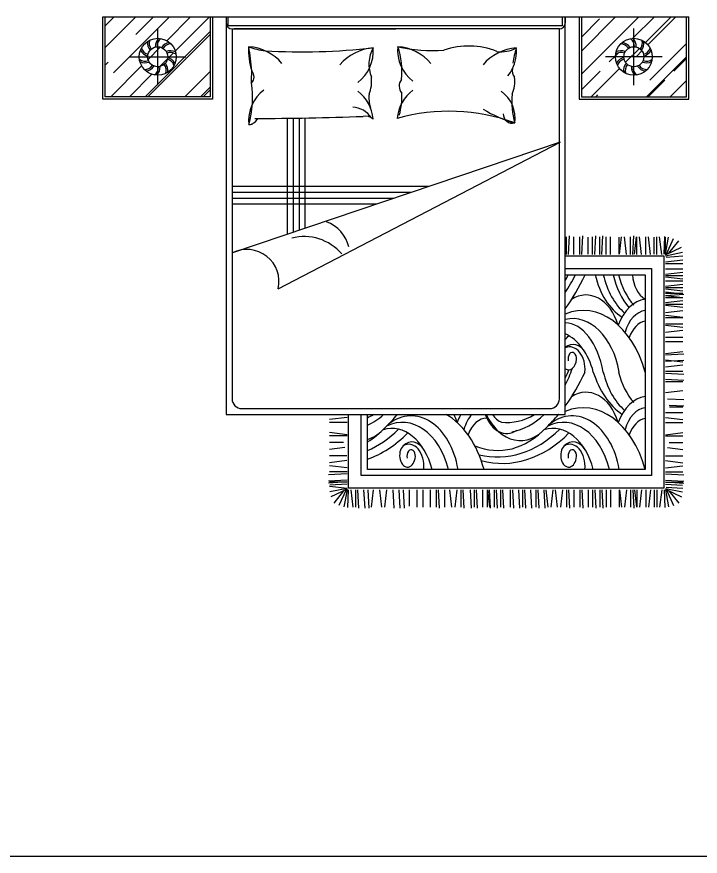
# Model space of a CAD drawing. Header units: millimetres. Extents: x 1787 to 68324, y 1435 to 30835.
# Drawn here: x 16845 to 20333, y 12876 to 17161 of the extents above; entities that cross this region are included whole.
import ezdxf

# ---------------------------------------------------------------- set-up
doc = ezdxf.new("R2010")
doc.units = ezdxf.units.MM
doc.layers.add('www.cad-blocks.net', color=7, linetype='Continuous')

# ---------------------------------------------------------------- blocks, each defined once
blk = doc.blocks.new('A$C64B41DC1')
for p, q in [((0, 2.5079), (2.9903, 2.5079)), ((0, 2.0879), (0, 2.5079)), ((0.012, 2.4618), (0.0581, 2.5079)), ((0.012, 2.3515), (0.1684, 2.5079)), ((0.012, 2.0999), (0.012, 2.5079)), ((0.0543, 2.2213), (0.3409, 2.5079)), ((0.1689, 2.4179), (0.2589, 2.5079)), ((0.3265, 2.386), (0.4484, 2.5079)), ((0.3699, 2.3332), (0.5445, 2.5079)), ((0.548, 2.5079), (0.548, 2.0999)), ((0.56, 2.5079), (0.56, 2.0879)), ((0.6301, 2.5079), (0.6301, 0.4779)), ((0.6401, 2.461), (0.6401, 2.5079)), ((0.6401, 2.5079), (2.344, 2.5079)), ((2.344, 2.5079), (2.3601, 2.5079)), ((2.344, 2.5079), (2.344, 2.461)), ((2.3601, 2.5079), (2.3601, 2.4761)), ((2.3601, 0.4779), (2.3601, 2.5079)), ((2.4303, 2.5079), (2.4303, 2.0879)), ((2.4423, 2.5079), (2.4423, 2.0999)), ((2.4423, 2.3333), (2.6169, 2.5079)), ((2.4423, 2.2145), (2.7357, 2.5079)), ((2.4423, 2.404), (2.5354, 2.4971)), ((2.705, 2.398), (2.8149, 2.5079)), ((2.7691, 2.3772), (2.8998, 2.5079)), ((2.7819, 2.3646), (2.9252, 2.5079)), ((2.9783, 2.0999), (2.9783, 2.5079)), ((2.9903, 2.0879), (2.9903, 2.5079)), ((0.2804, 2.1597), (0.2804, 2.4481)), ((2.344, 2.461), (0.6401, 2.461)), ((0.6601, 2.4461), (1.4951, 2.4461)), ((0.6601, 2.4461), (0.6601, 0.5579)), ((1.4951, 2.4461), (0.6697, 2.4461)), ((2.3301, 2.4461), (1.4951, 2.4461)), ((2.3301, 0.5579), (2.3301, 2.4461)), ((2.7099, 2.1597), (2.7099, 2.4481)), ((0.2157, 2.0999), (0.548, 2.4322)), ((0.2299, 2.0999), (0.548, 2.418)), ((2.7914, 2.1846), (2.9783, 2.3715)), ((0.2311, 2.2906), (0.2937, 2.3532)), ((0.3405, 2.3039), (0.3605, 2.3238)), ((2.6158, 2.3088), (2.6313, 2.3243)), ((2.6674, 2.2756), (2.7382, 2.3464)), ((2.7249, 2.3076), (2.7512, 2.3339)), ((0.012, 2.261), (0.0275, 2.2765)), ((0.1362, 2.3039), (0.4246, 2.3039)), ((0.2905, 2.2539), (0.3304, 2.2938)), ((2.8541, 2.3039), (2.5657, 2.3039)), ((2.5849, 2.2779), (2.6158, 2.3088)), ((2.7746, 2.0999), (2.9783, 2.3036)), ((2.9144, 2.2312), (2.9783, 2.2951)), ((0.0404, 2.0999), (0.1982, 2.2578)), ((0.4194, 2.0999), (0.548, 2.2285)), ((2.4423, 2.1353), (2.5382, 2.2312)), ((2.4918, 2.0999), (2.6366, 2.2447)), ((0.1365, 2.0999), (0.251, 2.2144)), ((0.4986, 2.0999), (0.548, 2.1493)), ((2.7831, 2.0999), (2.8678, 2.1846)), ((2.8962, 2.0999), (2.9783, 2.182)), ((0.548, 2.0999), (0.012, 2.0999)), ((0.5127, 2.0999), (0.548, 2.1352)), ((2.4423, 2.0999), (2.9783, 2.0999)), ((2.5172, 2.0999), (2.5269, 2.1096)), ((0.56, 2.0879), (0, 2.0879)), ((2.4303, 2.0879), (2.9903, 2.0879)), ((0.9415, 1.9902), (0.9415, 1.3975)), ((0.9715, 1.9906), (0.9715, 1.4076)), ((1.0015, 1.991), (1.0015, 1.4177)), ((1.0315, 1.9916), (1.0315, 1.4279)), ((2.3349, 1.8678), (0.6613, 1.3029)), ((0.8956, 1.1191), (2.3349, 1.8678)), ((1.6636, 1.6412), (0.6601, 1.6412)), ((1.5748, 1.6112), (0.6601, 1.6112)), ((2.3665, 1.295), (2.3665, 1.3839)), ((2.377, 1.295), (2.3822, 1.3891)), ((2.4032, 1.295), (2.4032, 1.3839)), ((2.4346, 1.295), (2.4346, 1.3839)), ((2.4451, 1.295), (2.4503, 1.3891)), ((2.4774, 1.2957), (2.4774, 1.3837)), ((2.5, 1.295), (2.5, 1.3839)), ((2.5105, 1.295), (2.5157, 1.3891)), ((2.5367, 1.295), (2.5367, 1.3839)), ((2.5471, 1.295), (2.5524, 1.3891)), ((2.5681, 1.295), (2.5681, 1.3839)), ((2.5918, 1.295), (2.5918, 1.3839)), ((2.6346, 1.2957), (2.6346, 1.3837)), ((2.6362, 1.2957), (2.6467, 1.3839)), ((2.6729, 1.295), (2.6624, 1.3839)), ((2.6938, 1.295), (2.6938, 1.3839)), ((2.7043, 1.295), (2.7095, 1.3891)), ((2.7127, 1.2957), (2.7232, 1.3839)), ((2.7253, 1.295), (2.7253, 1.3839)), ((2.7494, 1.295), (2.7389, 1.3839)), ((2.7718, 1.295), (2.7718, 1.3839)), ((2.7959, 1.295), (2.7854, 1.3839)), ((2.8146, 1.2957), (2.8146, 1.3837)), ((2.8146, 1.2957), (2.8146, 1.3837)), ((2.8282, 1.295), (2.8282, 1.3839)), ((2.8282, 1.295), (2.8282, 1.3839)), ((2.8523, 1.295), (2.8418, 1.3839)), ((2.8523, 1.295), (2.8418, 1.3839)), ((2.8653, 1.2966), (2.8688, 1.3861)), ((2.8711, 1.2957), (2.8711, 1.3837)), ((2.8711, 1.2957), (2.8875, 1.3822)), ((2.8765, 1.2958), (2.9132, 1.3758)), ((2.8713, 1.2927), (2.954, 1.3315)), ((2.8893, 1.3011), (2.9394, 1.3636)), ((2.3601, 1.2873), (2.8639, 1.2873)), ((2.8639, 1.2873), (2.8639, 0.1018)), ((2.8717, 1.2884), (2.9588, 1.3058)), ((2.8744, 1.2817), (2.9603, 1.2869)), ((2.8716, 1.2565), (2.9605, 1.2669)), ((2.8723, 1.2489), (2.9603, 1.2489)), ((2.3601, 1.2233), (2.7999, 1.2233)), ((2.7999, 1.2233), (2.7999, 0.1658)), ((2.8716, 1.2212), (2.9605, 1.2212)), ((2.8716, 1.1947), (2.9605, 1.2052)), ((2.3601, 1.1913), (2.7679, 1.1912)), ((2.7679, 1.1912), (2.7679, 0.1978)), ((2.8716, 1.181), (2.9605, 1.1705)), ((2.8716, 1.1595), (2.9605, 1.1595)), ((2.8723, 1.1872), (2.9603, 1.1872)), ((2.8716, 1.133), (2.9605, 1.1435)), ((2.8716, 1.1193), (2.9605, 1.1088)), ((2.8723, 1.1255), (2.9603, 1.1255)), ((2.8716, 1.1035), (2.9605, 1.093)), ((2.8716, 1.0965), (2.9605, 1.0965)), ((2.8716, 1.086), (2.9657, 1.0913)), ((2.8716, 1.0756), (2.9605, 1.0756)), ((2.8723, 1.0858), (2.9605, 1.0753)), ((2.8716, 1.0491), (2.9605, 1.0596)), ((2.8716, 1.0354), (2.9605, 1.0249)), ((2.8723, 1.0416), (2.9603, 1.0416)), ((2.8723, 0.9987), (2.9605, 1.0092)), ((2.8723, 0.985), (2.9605, 0.9745)), ((2.8723, 0.9735), (2.9603, 0.9735)), ((2.8716, 0.9346), (2.9605, 0.9241)), ((2.8723, 0.9408), (2.9603, 0.9408)), ((2.8723, 0.8979), (2.9605, 0.9084)), ((2.8723, 0.8726), (2.9603, 0.8726)), ((2.8723, 0.8505), (2.9603, 0.8505)), ((2.8716, 0.7885), (2.9605, 0.799)), ((2.8716, 0.7818), (2.9657, 0.787)), ((2.8716, 0.7503), (2.9657, 0.7556)), ((2.8716, 0.7204), (2.9605, 0.7309)), ((2.8723, 0.7571), (2.9605, 0.7466)), ((2.8716, 0.6995), (2.9605, 0.6995)), ((2.8716, 0.689), (2.9657, 0.6838)), ((2.8716, 0.6576), (2.9657, 0.6523)), ((2.8716, 0.6471), (2.9605, 0.6471)), ((2.8716, 0.5903), (2.9605, 0.6007)), ((2.882, 0.5582), (2.9657, 0.5536)), ((2.8909, 0.5263), (2.9657, 0.5222)), ((2.8928, 0.5169), (2.9605, 0.5169)), ((0.6301, 0.4779), (2.3601, 0.4779)), ((0.7101, 0.5079), (2.2801, 0.5079)), ((1.2542, 0.1018), (1.2542, 0.4779)), ((1.3182, 0.1658), (1.3182, 0.4779)), ((1.3502, 0.1978), (1.3502, 0.4779)), ((2.8716, 0.4877), (2.9603, 0.4877)), ((1.2465, 0.4625), (1.1576, 0.452)), ((1.2465, 0.4365), (1.1577, 0.4365)), ((2.8716, 0.4625), (2.9605, 0.452)), ((2.8716, 0.4365), (2.9603, 0.4365)), ((1.2465, 0.3746), (1.1576, 0.3851)), ((1.2465, 0.3684), (1.1577, 0.3684)), ((2.8716, 0.3746), (2.9605, 0.3851)), ((2.8716, 0.3684), (2.9603, 0.3684)), ((1.2355, 0.3092), (1.1576, 0.3)), ((1.2285, 0.3357), (1.1577, 0.3357)), ((2.8826, 0.3092), (2.9605, 0.3)), ((2.8896, 0.3357), (2.9603, 0.3357)), ((1.2457, 0.2676), (1.1577, 0.2676)), ((2.8723, 0.2676), (2.9603, 0.2676)), ((1.2457, 0.2423), (1.1576, 0.2319)), ((1.2465, 0.2057), (1.1576, 0.2161)), ((2.8716, 0.2057), (2.9605, 0.2161)), ((2.8723, 0.2423), (2.9605, 0.2319)), ((1.2465, 0.1742), (1.1524, 0.169)), ((1.2465, 0.1847), (1.1576, 0.1847)), ((2.7679, 0.1978), (1.3502, 0.1978)), ((2.8716, 0.1847), (2.9605, 0.1847)), ((2.8716, 0.1742), (2.9657, 0.169)), ((1.2465, 0.1428), (1.1524, 0.1376)), ((1.2465, 0.1334), (1.1524, 0.1281)), ((1.2465, 0.1323), (1.1576, 0.1323)), ((1.2465, 0.1323), (1.1576, 0.1323)), ((2.7999, 0.1658), (1.3182, 0.1658)), ((2.8716, 0.1428), (2.9657, 0.1376)), ((2.8716, 0.1334), (2.9657, 0.1281)), ((2.8716, 0.1323), (2.9605, 0.1323)), ((1.2465, 0.1), (1.1576, 0.1105)), ((1.2465, 0.1229), (1.1588, 0.1168)), ((1.2464, 0.1007), (1.1592, 0.0833)), ((1.2468, 0.0964), (1.1641, 0.0576)), ((1.2288, 0.088), (1.1787, 0.0255)), ((1.2415, 0.0933), (1.2049, 0.0133)), ((1.247, 0.0934), (1.2306, 0.0069)), ((1.2527, 0.0925), (1.2493, 0.003)), ((2.8639, 0.1018), (1.2542, 0.1018)), ((1.2658, 0.0941), (1.2762, 0.0052)), ((1.2899, 0.0941), (1.2899, 0.0052)), ((1.2999, 0.0941), (1.3051, 0)), ((1.3313, 0.0941), (1.3365, 0)), ((1.3523, 0.0941), (1.3575, 0)), ((1.3804, 0.0941), (1.3699, 0.0052)), ((1.4119, 0.0934), (1.4223, 0.0052)), ((1.4485, 0.0941), (1.438, 0.0052)), ((1.48, 0.0941), (1.4852, 0)), ((1.5114, 0.0941), (1.5166, 0)), ((1.5323, 0.0941), (1.5376, 0)), ((1.5638, 0.0941), (1.5638, 0.0105)), ((1.6021, 0.0941), (1.6021, 0.0052)), ((1.6336, 0.0941), (1.6336, 0.0052)), ((1.6702, 0.0941), (1.6702, 0.0052)), ((1.7017, 0.0941), (1.7017, 0.0052)), ((1.7122, 0.0941), (1.7174, 0)), ((1.7445, 0.0934), (1.7445, 0.0054)), ((1.7698, 0.0934), (1.7803, 0.0052)), ((1.8065, 0.0941), (1.796, 0.0052)), ((1.8274, 0.0941), (1.8274, 0.0052)), ((1.8379, 0.0941), (1.8431, 0)), ((1.8746, 0.0941), (1.8798, 0)), ((1.8955, 0.0941), (1.8955, 0.0052)), ((1.906, 0.0941), (1.9113, 0)), ((1.9384, 0.0934), (1.9384, 0.0054)), ((1.9609, 0.0941), (1.9609, 0.0052)), ((1.9636, 0.0934), (1.9741, 0.0052)), ((1.9714, 0.0941), (1.9766, 0)), ((1.9976, 0.0941), (1.9976, 0.0052)), ((2.0081, 0.0941), (2.0133, 0)), ((2.029, 0.0941), (2.029, 0.0052)), ((2.0395, 0.0941), (2.0447, 0)), ((2.0797, 0.0941), (2.0797, 0.0052)), ((2.0902, 0.0941), (2.0954, 0)), ((2.1216, 0.0941), (2.1269, 0)), ((2.1412, 0.0941), (2.1412, 0.0052)), ((2.1517, 0.0941), (2.1569, 0)), ((2.1831, 0.0941), (2.1884, 0)), ((2.2093, 0.0941), (2.2093, 0.0052)), ((2.2198, 0.0941), (2.225, 0)), ((2.2512, 0.0941), (2.2565, 0)), ((2.2603, 0.0934), (2.2707, 0.0052)), ((2.2969, 0.0941), (2.2864, 0.0052)), ((2.3089, 0.0934), (2.3193, 0.0052)), ((2.3455, 0.0941), (2.3351, 0.0052)), ((2.3665, 0.0941), (2.3665, 0.0052)), ((2.377, 0.0941), (2.3822, 0)), ((2.4032, 0.0941), (2.4032, 0.0052)), ((2.4346, 0.0941), (2.4346, 0.0052)), ((2.4451, 0.0941), (2.4503, 0)), ((2.4774, 0.0934), (2.4774, 0.0054)), ((2.5, 0.0941), (2.5, 0.0052)), ((2.5105, 0.0941), (2.5157, 0)), ((2.5367, 0.0941), (2.5367, 0.0052)), ((2.5471, 0.0941), (2.5524, 0)), ((2.5681, 0.0941), (2.5681, 0.0052)), ((2.5918, 0.0941), (2.5918, 0.0052)), ((2.6346, 0.0934), (2.6346, 0.0054)), ((2.6362, 0.0934), (2.6467, 0.0052)), ((2.6729, 0.0941), (2.6624, 0.0052)), ((2.6938, 0.0941), (2.6938, 0.0052)), ((2.7043, 0.0941), (2.7095, 0)), ((2.7127, 0.0934), (2.7232, 0.0052)), ((2.7253, 0.0941), (2.7253, 0.0052)), ((2.7494, 0.0941), (2.7389, 0.0052)), ((2.7718, 0.0941), (2.7718, 0.0052)), ((2.7959, 0.0941), (2.7854, 0.0052)), ((2.8146, 0.0934), (2.8146, 0.0054)), ((2.8282, 0.0941), (2.8282, 0.0052)), ((2.8523, 0.0941), (2.8418, 0.0052)), ((2.8653, 0.0925), (2.8688, 0.003)), ((2.8711, 0.0934), (2.8875, 0.0069)), ((2.8713, 0.0964), (2.954, 0.0576)), ((2.8716, 0.1229), (2.9593, 0.1168)), ((2.8717, 0.1007), (2.9588, 0.0833)), ((2.8744, 0.1074), (2.9603, 0.1022)), ((2.8765, 0.0933), (2.9132, 0.0133)), ((2.8893, 0.088), (2.9394, 0.0255))]:
    blk.add_line(p, q)
at = {"ltscale": 10}
for p, q in [((1.4859, 1.5812), (0.6601, 1.5812)), ((1.397, 1.5512), (0.6601, 1.5512))]:
    blk.add_line(p, q, dxfattribs=at)
for centre, radius in [((0.2804, 2.3039), 0.0942), ((2.7099, 2.3039), 0.0942), ((0.2804, 2.3039), 0.051), ((2.7099, 2.3039), 0.051)]:
    blk.add_circle(centre, radius)
for centre, radius, start, end in [((0.6601, 2.4761), 0.03, 180, 270), ((2.3301, 2.4761), 0.03, 270, 0), ((0.2887, 2.3745), 0.0605, 172.17, 218.4897), ((0.2828, 2.3731), 0.0462, 160.3002, 220.538), ((0.3286, 2.3561), 0.0605, 136.17, 182.4897), ((0.3231, 2.3585), 0.0462, 124.3002, 184.538), ((0.3501, 2.3178), 0.0605, 100.17, 146.4897), ((0.347, 2.323), 0.0462, 88.3002, 148.538), ((1.8674, 1.9709), 0.3878, 68.2026, 108.9817), ((2.6433, 2.323), 0.0462, 31.462, 91.6998), ((2.6402, 2.3178), 0.0605, 33.5103, 79.83), ((2.6672, 2.3585), 0.0462, 355.462, 55.6998), ((2.6617, 2.3561), 0.0605, 357.5103, 43.83), ((2.7075, 2.3731), 0.0462, 319.462, 19.6998), ((2.7016, 2.3745), 0.0605, 321.5103, 7.83), ((0.2457, 2.3659), 0.0605, 208.17, 254.4897), ((0.2417, 2.3614), 0.0462, 196.3002, 256.538), ((0.3449, 2.2742), 0.0605, 64.17, 110.4897), ((0.3455, 2.2802), 0.0462, 52.3002, 112.538), ((1.0526, 2.3302), 0.3085, 175.3048, 198.6942), ((-0.8702, 2.0941), 1.6364, 4.8098, 9.1892), ((0.8579, 2.6278), 0.2948, 247.5179, 264.267), ((0.728, 2.111), 0.245, 40.4189, 85.9871), ((1.0164, 5.7096), 3.3803, 266.8134, 276.1602), ((1.3963, 2.1044), 0.245, 94.0129, 139.5811), ((1.1858, 2.3288), 0.1943, 306.5711, 5.89), ((1.5348, 2.2652), 0.1767, 151.7736, 201.6983), ((1.6986, 2.3355), 0.1943, 174.11, 233.4289), ((1.1481, 2.2311), 0.3783, 353.4947, 19.1867), ((1.6871, 3.192), 0.8561, 257.7438, 273.6284), ((1.4882, 2.111), 0.245, 40.4189, 85.9871), ((2.1269, 2.1044), 0.245, 94.0129, 139.5811), ((2.0342, 2.4856), 0.1563, 261.5958, 298.9092), ((1.9165, 2.3288), 0.1943, 333.7371, 5.89), ((2.6058, 2.2028), 0.517, 163.6046, 172.3273), ((2.6448, 2.2802), 0.0462, 67.462, 127.6998), ((2.6454, 2.2742), 0.0605, 69.5103, 115.83), ((2.7486, 2.3614), 0.0462, 283.462, 343.6998), ((2.7446, 2.3659), 0.0605, 285.5103, 331.83), ((0.2153, 2.3276), 0.0462, 232.3002, 292.538), ((0.2158, 2.3336), 0.0605, 244.17, 290.4897), ((0.272, 2.2333), 0.0605, 352.17, 38.4897), ((0.3191, 2.2464), 0.0462, 16.3002, 76.538), ((0.3151, 2.2419), 0.0605, 28.17, 74.4897), ((2.6752, 2.2419), 0.0605, 105.5103, 151.83), ((2.6712, 2.2464), 0.0462, 103.462, 163.6998), ((2.7182, 2.2333), 0.0605, 141.5103, 187.83), ((2.7744, 2.3336), 0.0605, 249.5103, 295.83), ((2.775, 2.3276), 0.0462, 247.462, 307.6998), ((0.2138, 2.2848), 0.0462, 268.3002, 328.538), ((0.2107, 2.29), 0.0605, 280.17, 326.4897), ((0.2377, 2.2493), 0.0462, 304.3002, 4.538), ((0.2322, 2.2517), 0.0605, 316.17, 2.4897), ((0.2779, 2.2347), 0.0462, 340.3002, 40.538), ((0.7274, 2.2013), 0.0446, 314.4736, 42.1713), ((-1.6008, 2.277), 2.3618, 357.3905, 358.8876), ((1.9165, 2.3288), 0.1943, 320.9404, 333.7371), ((2.1347, 2.2313), 0.0459, 165.3506, 223.2684), ((2.7123, 2.2347), 0.0462, 139.462, 199.6998), ((2.7581, 2.2517), 0.0605, 177.5103, 223.83), ((2.7526, 2.2493), 0.0462, 175.462, 235.6998), ((2.7796, 2.29), 0.0605, 213.5103, 259.83), ((2.7765, 2.2848), 0.0462, 211.462, 271.6998), ((1.204, 2.1778), 0.1681, 337.017, 7.5368), ((1.5671, 2.1546), 0.0547, 142.0833, 220.902), ((1.9346, 2.1778), 0.1681, 337.017, 7.5368), ((0.2688, 2.0945), 0.4956, 344.0243, 8.7071), ((0.9385, 1.978), 0.1943, 126.5711, 185.89), ((1.1858, 1.9714), 0.1943, 4.3181, 53.4289), ((1.5415, 2.0969), 0.1834, 175.2233, 196.23), ((1.7059, 1.9714), 0.204, 127.1197, 175.09), ((1.1965, 2.0983), 0.3299, 343.7954, 3.5554), ((1.9394, 1.991), 0.1651, 351.2621, 55.7572), ((2.4617, 2.0719), 0.3745, 173.8296, 196.4356), ((1.2687, 1.9248), 0.1223, 33.628, 86.4744), ((1.7676, 1.0629), 0.9631, 69.6507, 105.9631), ((2.2748, 2.5795), 0.6373, 238.3499, 254.3137), ((0.7417, 2.0149), 0.057, 273.4709, 328.5412), ((0.7246, 18.8439), 16.8552, 270.17399, 272.05214), ((1.3401, 1.9404), 0.0603, 49.0991, 101.3702), ((2.0911, 2.0123), 0.0478, 179.7727, 283.8018), ((0.728, 2.2025), 0.245, 274.0129, 278.3417), ((1.0747, 1.2871), 0.1871, 14.1863, 69.1212), ((1.0274, 1.1334), 0.2527, 40.629, 104.3712), ((0.7347, 1.1553), 0.1649, 347.3109, 116.4454), ((0.7101, 0.5579), 0.05, 180, 270), ((2.2801, 0.5579), 0.05, 270, 0)]:
    blk.add_arc(centre, radius, start, end)
for centre, major_axis, ratio, start_param, end_param in [((1.9938, 1.6262), (0, -0.7531), 0.68, 0.797284, 0.954936), ((2.0643, 1.466), (0, -0.5322), 0.68, 7.239912, 7.311536), ((1.9052, 1.7397), (0, -0.9842), 0.68, 0.74745, 0.979724), ((2.7455, 1.3081), (0, 0.3614), 0.68, 1.900046, 2.742661), ((2.7868, 1.3081), (0, 0.3614), 0.68, 1.900046, 2.614747), ((2.8372, 1.3081), (0, 0.3614), 0.68, 1.900046, 2.479658), ((2.8607, 1.3211), (0, 0.3614), 0.68, 1.938265, 2.479658), ((2.8057, 1.2079), (0, -0.1524), 0.68, 4.821745, 5.895886), ((2.4665, 0.8216), (0, -0.2664), 0.68, 2.006169, 3.565187), ((2.4513, 0.5069), (0, 0.502), 0.68, 5.095327, 6.553458), ((2.7862, 0.8069), (0, -0.2615), 0.68, 3.244645, 4.205018), ((2.396, 0.6032), (0, 0.3641), 0.68, -1.3172, 0.145284), ((2.7784, 0.8289), (0, -0.1802), 0.68, 3.227058, 4.318474), ((2.3507, 0.5642), (0.0073, 0.3819), 0.56205, -1.21172, -0.009991), ((2.7821, 0.7971), (0, -0.1589), 0.68, 3.272942, 4.229533), ((2.2964, 0.5771), (0, -0.3263), 0.68, 1.938944, 2.850232), ((2.0403, 1.6015), (0, -0.8763), 0.68, 6.849801, 6.887077), ((2.4005, 0.7132), (0, -0.1214), 0.68, 2.284368, 3.652258), ((2.3834, 0.7081), (0, 0.1147), 0.68, 4.593909, 6.585576), ((2.3961, 0.7628), (0, -0.0317), 0.68, 1.462497, 5.046281), ((2.3774, 0.7653), (0, -0.0593), 0.68, 5.841311, 7.755362), ((1.9938, 1.1295), (-0.0678, 0.7439), 0.610498, 3.917146, 4.063997), ((2.0643, 0.9693), (0, -0.5322), 0.68, 7.239912, 7.336618), ((1.9052, 1.243), (0, -0.9842), 0.68, 0.74745, 0.979724), ((2.7455, 0.8114), (-0.0599, 0.3735), 0.695517, 1.775813, 2.548612), ((2.7868, 0.8114), (0, 0.3614), 0.68, 1.900046, 2.614747), ((2.8607, 0.8243), (0, 0.3614), 0.68, 1.938265, 2.479658), ((2.4665, 0.3249), (0, -0.2664), 0.68, 2.006169, 3.565187), ((2.4513, 0.0102), (0, 0.502), 0.68, 5.095327, 6.553458), ((2.7862, 0.3102), (0, -0.2615), 0.68, 3.244645, 4.205018), ((1.242, 0.9693), (0, -0.5322), 0.68, 6.586764, 6.677612), ((1.1714, 1.1295), (-0.1157, 0.7241), 0.59432, 3.291697, 3.50733), ((1.0828, 1.243), (0, -0.9842), 0.68, 0.565948, 0.680366), ((1.5283, 0.0674), (0, -0.3703), 0.68, 1.930561, 3.464283), ((1.5736, 0.1065), (0, 0.3641), 0.68, -1.3172, 0.476403), ((1.6289, 0.0102), (0, 0.502), 0.68, 6.655152, 6.661293), ((1.6289, 0.0102), (0, 0.502), 0.68, 5.095327, 5.911219), ((1.6442, 0.3249), (0, -0.2664), 0.68, 2.006169, 2.182797), ((1.9638, 0.3102), (0, -0.2615), 0.68, 4.015924, 4.205018), ((1.956, 0.3322), (0, -0.1802), 0.68, 3.770744, 4.318474), ((2.0606, 0.5616), (0, -0.1803), 0.68, 5.194792, 5.929328), ((2.0606, 0.5616), (0, -0.1803), 0.68, 5.194792, 6.723255), ((2.1315, 0.6603), (0, -0.3155), 0.68, 5.328638, 6.949396), ((2.0549, 0.5656), (0, -0.1303), 0.68, 5.450951, 6.054641), ((2.0643, 0.9693), (0, -0.5322), 0.68, 6.20013, 6.677612), ((1.9938, 1.1295), (-0.0678, 0.7439), 0.610498, 3.199135, 3.592282), ((1.9052, 1.243), (0, -0.9842), 0.68, 0.565948, 0.680366), ((2.3507, 0.0674), (0, -0.3703), 0.68, 1.930561, 3.464283), ((2.396, 0.1065), (0, 0.3641), 0.68, -1.3172, 0.476403), ((2.4513, 0.0102), (0, 0.502), 0.68, 6.655152, 6.661293), ((2.7784, 0.3322), (0, -0.1802), 0.68, 3.227058, 4.318474), ((1.474, 0.0804), (0, -0.3263), 0.68, 1.938944, 3.339184), ((1.9597, 0.3004), (0, -0.1589), 0.68, 3.14258, 4.229533), ((2.2964, 0.0804), (0, -0.3263), 0.68, 1.938944, 3.339184), ((2.7821, 0.3004), (0, -0.1589), 0.68, 3.272942, 4.229533), ((1.1933, 0.9181), (0, -0.624), 0.68, 0.378672, 0.625379), ((1.3091, 0.6603), (0, -0.3155), 0.68, 6.475719, 6.949396), ((1.1911, 1.1066), (0, 0.8458), 0.68, 3.421828, 3.728616), ((2.0157, 0.9181), (0, -0.624), 0.68, -0.280078, 0.625379), ((2.0135, 1.1066), (0, 0.8458), 0.68, 2.978727, 3.728616), ((1.2179, 1.1047), (0, -0.8763), 0.68, 6.507006, 6.887077), ((1.5781, 0.2165), (0, -0.1214), 0.68, 2.284368, 3.726131), ((2.0403, 1.1047), (0, -0.8763), 0.68, 6.099302, 6.887077), ((2.4005, 0.2165), (0, -0.1214), 0.68, 2.284368, 3.726131), ((1.555, 0.2685), (0, -0.0593), 0.68, 3.732151, 7.755362), ((1.561, 0.2114), (0, 0.1147), 0.68, 4.593909, 6.647252), ((1.5737, 0.2661), (0, -0.0317), 0.68, 1.462497, 5.046281), ((2.3774, 0.2685), (0, -0.0593), 0.68, 3.732151, 7.755362), ((2.3834, 0.2114), (0, 0.1147), 0.68, 4.593909, 6.647252), ((2.3961, 0.2661), (0, -0.0317), 0.68, 1.462497, 5.046281)]:
    blk.add_ellipse(centre, major_axis=major_axis, ratio=ratio, start_param=start_param, end_param=end_param)
blk = doc.blocks.new('format')
at = {"color": 155, "true_color": 0x546d8e}
blk.add_line((47364.4, 22359.1), (110172.9, 22359.1), dxfattribs=at)

msp = doc.modelspace()

# ---------------------------------------------------------------- block references
at = {"xscale": 1000, "yscale": 1000, "zscale": 1000}
msp.add_blockref('A$C64B41DC1', (17283.8, 14653.1), dxfattribs=at)
at = {"layer": 'www.cad-blocks.net'}
msp.add_blockref('format', (-41848.5, -9482.9), dxfattribs=at)

doc.saveas('drawing.dxf')
